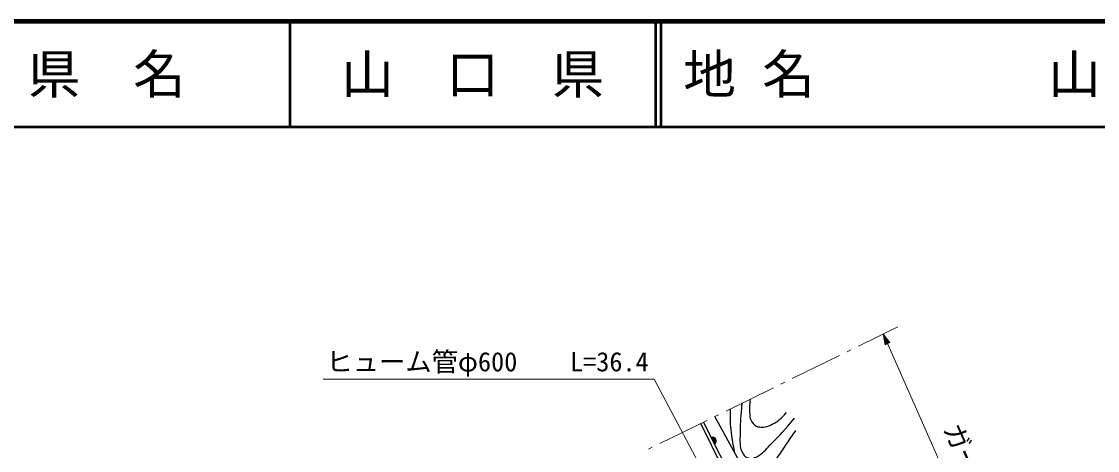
# Model space of a CAD drawing. Units: millimetres, scale not verified. Extents: x 40000 to 680000, y 20000 to 380000.
# Drawn here: x 307530 to 409720, y 339282 to 380000 of the extents above; entities that cross this region are included whole.
import ezdxf
from ezdxf.enums import TextEntityAlignment as Align

# ---------------------------------------------------------------- set-up
doc = ezdxf.new("R2010")
doc.units = ezdxf.units.MM
doc.header["$LTSCALE"] = 1000
for name, color, linetype, lineweight in [('M-BGD', 7, 'Continuous', 25), ('M-BGD-HTXT', 7, 'Continuous', 13), ('M-STR-HTXT', 7, 'Continuous', 13), ('M-TTL', 2, 'Continuous', 140), ('M-TTL-LINE', 7, 'Continuous', 50)]:
    doc.layers.add(name, color=color, linetype=linetype, lineweight=lineweight)
doc.layers.add('M-TTL-TXT', color=7, linetype='Continuous')
doc.styles.add('ＭＳ ゴシック', font='')
doc.styles.get('ＭＳ ゴシック').set_extended_font_data('MS Gothic')

msp = doc.modelspace()

# ---------------------------------------------------------------- linework, layer by layer
at = {"layer": 'M-BGD'}
for points in [[(377569, 313333), (380123, 322489), (378165, 329878), (376408, 336964), (373370, 342496)], [(378165, 329878), (375116, 335611), (372033, 341841)], [(377863, 331094), (375439, 335752), (372317, 341980)]]:
    msp.add_lwpolyline(points, dxfattribs=at)
for radius, start, end in [(354, 305.42862, 107.8338), (283, 307.65266, 105.60976), (212, 311.39898, 101.86343), (142, 319.11071, 94.1517), (100, 329.42838, 83.83404), (100, 329.42838, 83.83404)]:
    msp.add_arc((373157, 340183), radius, start, end, dxfattribs=at)
for points, knots in [([(375946, 343803), (375839, 342469), (375792, 342103), (375777, 341009), (375771, 340579), (375748, 340338), (375777, 339909), (375791, 339708), (375791, 339589), (375862, 339401), (375940, 339193), (375980, 339068), (376116, 338893), (376201, 338782), (376240, 338692), (376370, 338639), (376616, 338537), (376791, 338479), (377047, 338554), (377260, 338616), (377371, 338685), (377555, 338808), (378080, 339159), (378288, 339467), (378740, 339909), (379662, 340808), (379933, 341171), (380942, 342364)], [0, 0, 0, 0, 1, 1, 1, 2, 2, 2, 3, 3, 3, 4, 4, 4, 5, 5, 5, 6, 6, 6, 7, 7, 7, 8, 8, 8, 9, 9, 9, 9]), ([(376718, 344137), (376674, 343488), (376632, 343274), (376702, 342729), (376729, 342519), (376683, 342375), (376793, 342195), (376952, 341935), (377032, 341745), (377301, 341602), (377422, 341538), (377504, 341533), (377640, 341517), (377837, 341495), (377951, 341493), (378148, 341517), (378428, 341552), (378569, 341652), (378825, 341771), (379443, 342059), (379632, 342325), (380180, 342872)], [0, 0, 0, 0, 1, 1, 1, 2, 2, 2, 3, 3, 3, 4, 4, 4, 5, 5, 5, 6, 6, 6, 7, 7, 7, 7]), ([(374835, 343214), (374827, 342166), (374817, 341842), (374918, 340971), (375005, 340215), (375061, 339941), (375261, 339053)], [0, 0, 0, 0, 1, 1, 1, 2, 2, 2, 2]), ([(376913, 334929), (378105, 336752), (378406, 337215), (379375, 338672), (380031, 339659), (380238, 339969), (381061, 341193)], [0, 0, 0, 0, 1, 1, 1, 2, 2, 2, 2])]:
    msp.add_open_spline(points, degree=3, knots=knots, dxfattribs=at)
at = {"layer": 'M-BGD-HTXT'}
for p, q in [((387016, 349183), (390766, 351021)), ((385939, 348655), (386298, 348831)), ((380731, 346103), (385220, 348303)), ((379653, 345575), (380012, 345751)), ((374445, 343023), (378935, 345223)), ((373367, 342495), (373726, 342671)), ((368159, 339942), (372649, 342143)), ((367081, 339414), (367440, 339590))]:
    msp.add_line(p, q, dxfattribs=at)
at = {"layer": 'M-STR-HTXT'}
for p, q in [((389371, 350337), (389547, 349321)), ((389371, 350337), (390004, 349524)), ((389371, 350337), (389776, 349423)), ((389730, 349403), (389406, 350134)), ((389441, 349931), (389684, 349382)), ((389639, 349362), (389477, 349728)), ((389822, 349443), (389497, 350174)), ((389512, 349525), (389593, 349342)), ((389547, 349321), (390004, 349524)), ((389624, 350012), (389867, 349463)), ((389913, 349484), (389751, 349849)), ((389878, 349687), (389959, 349504)), ((389776, 349423), (406949, 310682))]:
    msp.add_line(p, q, dxfattribs=at)
msp.add_lwpolyline([(375151, 331840), (367618, 346040), (336168, 346040)], dxfattribs=at)
at = {"layer": 'M-TTL'}
msp.add_line((680000, 380000), (40000, 380000), dxfattribs=at)
at = {"layer": 'M-TTL-LINE'}
for p, q in [((333000, 380000), (333000, 370000)), ((367750, 380000), (367750, 370000)), ((368250, 380000), (368250, 370000)), ((40000, 370000), (680000, 370000))]:
    msp.add_line(p, q, dxfattribs=at)

# ---------------------------------------------------------------- texts
at = {"layer": 'M-STR-HTXT', "style": 'ＭＳ ゴシック'}
msp.add_text('ヒューム管φ600\u3000\u3000L=36.4', height=1833, dxfattribs=at).set_placement((351793, 346240), align=Align.BOTTOM_CENTER)
msp.add_text('ガードレール L=43.0', height=1833, rotation=293.907, dxfattribs=at).set_placement((399352, 330287), align=Align.BOTTOM_CENTER)
at = {"layer": 'M-TTL-TXT', "style": 'ＭＳ ゴシック'}
for s, p in [('県\u3000名', (315625, 375000)), ('山\u3000口\u3000県', (350375, 375000))]:
    msp.add_text(s, height=3666, dxfattribs=at).set_placement(p, align=Align.MIDDLE_CENTER)
for s, p in [('地 名', (370380, 375000)), ('山口市上宇野令', (405024, 375000))]:
    msp.add_text(s, height=3666, dxfattribs=at).set_placement(p, align=Align.MIDDLE_LEFT)

doc.saveas('drawing.dxf')
